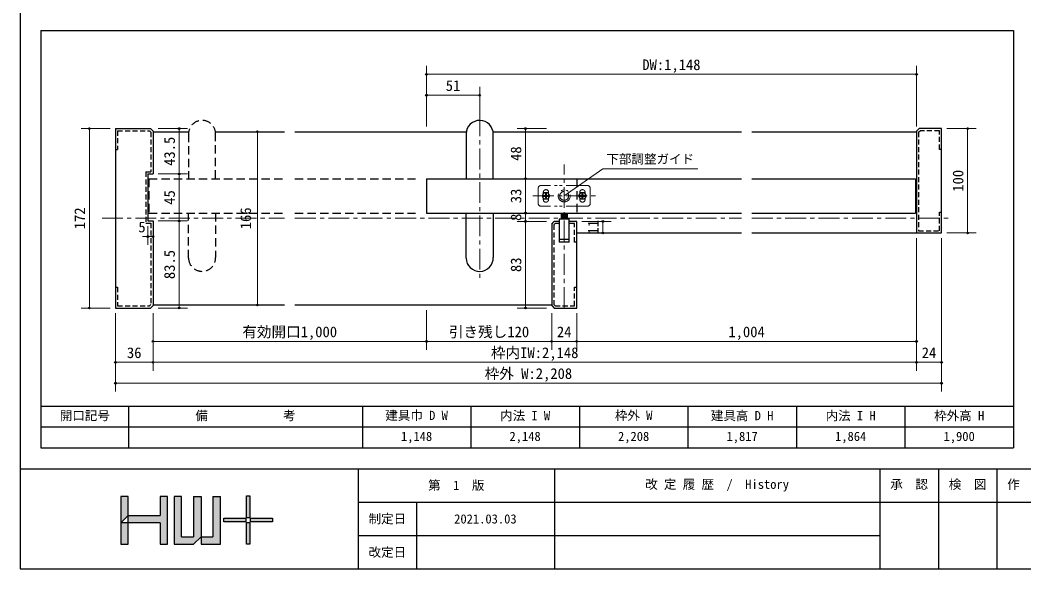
# Model space of a CAD drawing. Units: millimetres at full size; details may follow other scales. Extents: x -800 to 800, y -560 to 560.
# Drawn here: x -800 to 162, y -560 to -34 of the extents above; entities that cross this region are included whole.
import ezdxf
from ezdxf.enums import TextEntityAlignment as Align

# ---------------------------------------------------------------- set-up
doc = ezdxf.new("R2010")
doc.units = ezdxf.units.MM
doc.header["$LTSCALE"] = 4
doc.header["$PDMODE"] = 32
doc.header["$PDSIZE"] = 1.6
for name, pattern in [('CHAIN1', [8, 5, -1, 1, -1]), ('DASHED1', [1.8, 1.2, -0.6]), ('DOUBLE_CHAIN1', [8.8, 5, -1, 0.6, -0.6, 0.6, -1]), ('USER9', [3, 2, -1])]:
    doc.linetypes.add(name, pattern=pattern)
doc.layers.add('0-0', color=7, linetype='Continuous', lineweight=25)
doc.layers.add('2-0', color=7, linetype='Continuous', lineweight=25)
doc.styles.add('ＭＳ ゴシック', font='')
doc.styles.get('ＭＳ ゴシック').set_extended_font_data('MS Gothic')

msp = doc.modelspace()

# ---------------------------------------------------------------- linework, layer by layer
at = {"layer": '0-0'}
for p, q in [((-800, 560), (-800, -560)), ((-780, -44), (152, -44)), ((152, -44), (152, -444)), ((-780, -404), (152, -404)), ((-696, -404), (-696, -444)), ((-472, -404), (-472, -444)), ((-368, -404), (-368, -444)), ((-264, -404), (-264, -444)), ((-160, -404), (-160, -444)), ((-56, -404), (-56, -444)), ((48, -404), (48, -444)), ((152, -424), (-780, -424)), ((-800, -464), (800, -464)), ((-476, -464), (-476, -560)), ((-288, -464), (-288, -560)), ((24, -464), (24, -560)), ((80, -464), (80, -560)), ((136, -464), (136, -560)), ((-703.403, -490.7), (-703.403, -536.41)), ((-696.28, -490.7), (-703.403, -490.7)), ((-658.657, -490.7), (-665.78, -490.7)), ((-665.78, -490.7), (-665.78, -508.805)), ((-645.205, -490.7), (-652.328, -490.7)), ((-652.328, -490.7), (-652.328, -536.41)), ((-645.192, -529.158), (-645.192, -490.7)), ((-633.658, -490.708), (-626.549, -490.708)), ((-633.647, -490.7), (-633.647, -529.345)), ((-626.549, -490.709), (-626.549, -536.41)), ((-615.208, -490.709), (-608.02, -490.709)), ((-615.184, -490.709), (-615.184, -529.313)), ((-608.02, -536.41), (-608.02, -490.709)), ((-476, -496), (800, -496)), ((-420, -496), (-420, -560)), ((-703.403, -515.941), (-696.267, -508.805)), ((-696.267, -508.805), (-665.78, -508.805)), ((-665.78, -515.941), (-703.403, -515.941)), ((-652.328, -515.958), (-652.328, -516.358)), ((-645.192, -529.345), (-645.192, -515.731)), ((-476, -528), (24, -528)), ((-652.328, -536.41), (-633.647, -536.41)), ((-645.192, -529.345), (-633.647, -529.345)), ((-633.647, -536.41), (-626.551, -529.313)), ((-626.549, -529.313), (-615.184, -529.313)), ((-626.549, -536.41), (-608.02, -536.41)), ((-800, -560), (800, -560))]:
    msp.add_line(p, q, dxfattribs=at)
for points in [[(-780, -44), (-780, -444), (152, -444)], [(-703.403, -536.41), (-696.267, -536.41), (-696.267, -515.731), (-696.267, -490.7)], [(-665.78, -536.41), (-658.643, -536.41), (-658.643, -515.731), (-658.643, -490.7)], [(-665.78, -515.958), (-665.78, -516.358), (-665.78, -536.41)]]:
    msp.add_lwpolyline(points, dxfattribs=at)
for points in [[(-582.986, -490.01), (-579.826, -490.01), (-579.826, -510.954), (-582.986, -510.954)], [(-604.674, -511.508), (-583.514, -511.508), (-583.514, -514.74), (-604.674, -514.74)], [(-582.986, -515.383), (-579.826, -515.383), (-579.826, -536.328), (-582.986, -536.328)], [(-579.298, -511.508), (-558.138, -511.508), (-558.138, -514.74), (-579.298, -514.74)]]:
    msp.add_lwpolyline(points, close=True, dxfattribs=at)
at = {"layer": '0-0', "color": 134}
for points in [[(-582.986, -490.01), (-579.826, -490.01), (-582.986, -510.954), (-579.826, -510.954)], [(-703.403, -490.7), (-696.267, -490.7), (-703.403, -515.941), (-696.267, -508.805)], [(-665.78, -536.41), (-658.643, -536.41), (-658.657, -490.7)], [(-665.78, -536.41), (-658.657, -490.7), (-665.78, -490.7)], [(-645.205, -490.7), (-652.328, -490.7), (-652.328, -536.41)], [(-652.328, -536.41), (-645.192, -529.158), (-645.205, -490.7)], [(-626.551, -529.313), (-626.549, -490.709), (-633.647, -490.708)], [(-626.551, -529.313), (-633.647, -490.708), (-633.647, -529.345)], [(-608.02, -536.41), (-608.02, -490.709), (-615.184, -490.709)], [(-608.02, -536.41), (-615.184, -490.709), (-615.184, -529.313)], [(-696.267, -508.805), (-665.78, -515.958), (-696.267, -515.941)], [(-665.78, -508.805), (-696.267, -508.805), (-665.85, -515.941)], [(-665.78, -508.805), (-665.85, -515.941), (-665.78, -536.41)], [(-703.403, -515.941), (-703.403, -536.41), (-696.267, -515.941), (-696.267, -536.41)], [(-583.514, -511.508), (-604.674, -511.508), (-583.514, -514.74), (-604.674, -514.74)], [(-582.986, -515.383), (-579.826, -515.383), (-582.986, -536.328), (-579.826, -536.328)], [(-579.298, -511.508), (-558.138, -511.508), (-579.298, -514.74), (-558.138, -514.74)], [(-652.328, -536.41), (-633.647, -529.345), (-645.192, -529.158)], [(-652.328, -536.41), (-633.647, -536.41), (-626.551, -529.313)], [(-652.328, -536.41), (-626.551, -529.313), (-633.647, -529.345)], [(-626.549, -529.313), (-626.549, -536.41), (-608.02, -536.41)], [(-608.02, -536.41), (-615.184, -529.313), (-626.549, -529.313)]]:
    msp.add_solid(points, dxfattribs=at)
at = {"layer": '0-0'}
for points in [[(-582.986, -510.954), (-579.826, -510.954), (-582.986, -490.01), (-579.826, -490.01)], [(-703.403, -490.7), (-696.28, -490.7), (-703.403, -515.941), (-696.267, -508.805)], [(-665.78, -536.41), (-658.643, -536.41), (-658.643, -490.7)], [(-665.78, -536.41), (-658.643, -490.7), (-665.78, -508.805)], [(-665.78, -490.7), (-665.78, -508.805), (-658.657, -490.7)], [(-645.205, -490.7), (-652.328, -490.7), (-652.328, -536.41)], [(-652.328, -536.41), (-645.192, -529.158), (-645.205, -490.7)], [(-626.551, -529.313), (-626.549, -490.708), (-633.647, -490.708)], [(-626.551, -529.313), (-633.647, -490.708), (-633.647, -529.345)], [(-608.02, -536.41), (-608.02, -490.709), (-615.208, -490.709)], [(-608.02, -536.41), (-615.208, -490.709), (-615.184, -529.313)], [(-696.267, -508.805), (-696.267, -515.731), (-665.85, -515.941)], [(-665.78, -508.805), (-696.267, -508.805), (-665.85, -515.941)], [(-665.78, -508.805), (-665.85, -515.941), (-665.78, -536.41)], [(-703.403, -536.41), (-703.403, -515.941), (-696.267, -536.41), (-696.267, -515.731)], [(-604.674, -511.508), (-604.674, -514.74), (-583.514, -511.508), (-583.514, -514.74)], [(-582.986, -515.383), (-582.986, -536.328), (-579.826, -515.383), (-579.826, -536.328)], [(-579.298, -511.508), (-579.298, -514.74), (-558.138, -511.508), (-558.138, -514.74)], [(-652.328, -536.41), (-633.647, -529.345), (-645.192, -529.158)], [(-652.328, -536.41), (-633.647, -536.41), (-626.551, -529.313)], [(-652.328, -536.41), (-626.551, -529.313), (-633.647, -529.345)], [(-626.551, -529.313), (-626.549, -536.41), (-608.02, -536.41)], [(-608.02, -536.41), (-615.184, -529.313), (-626.551, -529.313)]]:
    msp.add_solid(points, dxfattribs=at)
at = {"layer": '2-0', "color": 4, "lineweight": 9}
for p, q in [((-410.561, -77.997), (-410.561, -135.997)), ((-410.561, -85.997), (59.081, -85.997)), ((59.081, -77.997), (59.081, -135.997)), ((-410.561, -97.997), (-410.561, -135.997)), ((-359.561, -97.997), (-359.561, -125.186)), ((-410.561, -105.997), (-359.561, -105.997)), ((-741.581, -137.997), (-713.581, -137.997)), ((-733.581, -309.997), (-733.581, -137.997)), ((-639.581, -137.997), (-667.581, -137.997)), ((-647.581, -181.497), (-647.581, -137.997)), ((-572.581, -306.997), (-572.581, -140.997)), ((-323.561, -137.997), (-295.561, -137.997)), ((-315.561, -185.997), (-315.561, -137.997)), ((116.081, -137.997), (88.081, -137.997)), ((108.081, -237.997), (108.081, -137.997)), ((-639.581, -181.497), (-667.581, -181.497)), ((-647.581, -226.497), (-647.581, -181.497)), ((-278.561, -202.497), (-241.478, -176.517)), ((-150.63, -176.517), (-241.478, -176.517)), ((-323.561, -185.997), (-295.561, -185.997)), ((-315.561, -218.997), (-315.561, -185.997)), ((-323.561, -218.997), (-295.561, -218.997)), ((-315.561, -226.997), (-315.561, -218.997)), ((-639.581, -226.497), (-667.581, -226.497)), ((-647.581, -309.997), (-647.581, -226.497)), ((-323.561, -226.997), (-295.561, -226.997)), ((-315.561, -309.997), (-315.561, -226.997)), ((-233.561, -226.997), (-261.561, -226.997)), ((-241.561, -237.997), (-241.561, -226.997)), ((-677.581, -249.497), (-677.581, -231.497)), ((-672.581, -249.497), (-672.581, -231.497)), ((-233.561, -237.997), (-261.561, -237.997)), ((116.081, -237.997), (88.081, -237.997)), ((-682.581, -241.497), (-672.581, -241.497)), ((59.081, -349.997), (59.081, -242.997)), ((83.081, -369.997), (83.081, -242.997)), ((-741.581, -309.997), (-713.581, -309.997)), ((-708.581, -369.997), (-708.581, -314.997)), ((-672.581, -349.997), (-672.581, -314.997)), ((-672.581, -369.997), (-672.581, -314.997)), ((-639.581, -309.997), (-667.581, -309.997)), ((-410.561, -349.997), (-410.561, -311.997)), ((-323.561, -309.997), (-295.561, -309.997)), ((-290.561, -349.997), (-290.561, -314.997)), ((-266.561, -349.997), (-266.561, -314.997)), ((59.081, -369.997), (59.081, -311.997)), ((-672.581, -341.997), (-410.561, -341.997)), ((-410.561, -341.997), (-290.561, -341.997)), ((-290.561, -341.997), (-266.561, -341.997)), ((-266.561, -341.997), (59.081, -341.997)), ((-708.581, -361.997), (-672.581, -361.997)), ((-708.581, -389.997), (-708.581, -361.997)), ((-672.581, -361.997), (59.081, -361.997)), ((59.081, -361.997), (83.081, -361.997)), ((83.081, -389.997), (83.081, -361.997)), ((-708.581, -381.997), (83.081, -381.997))]:
    msp.add_line(p, q, dxfattribs=at)
at = {"layer": '2-0', "color": 4, "linetype": 'CHAIN1', "lineweight": 9}
for p, q in [((-359.561, -125.186), (-359.561, -284.939)), ((-278.561, -309.997), (-278.561, -172.497)), ((-308.561, -202.497), (-248.561, -202.497)), ((-721.462, -224), (-546.571, -224)), ((-536.571, -224), (-108.74, -224)), ((-98.74, -224), (90.257, -224))]:
    msp.add_line(p, q, dxfattribs=at)
at = {"layer": '2-0'}
for p, q in [((-708.581, -137.997), (-675.081, -137.997)), ((-708.581, -137.997), (-708.581, -309.997)), ((-672.581, -140.497), (-675.081, -137.997)), ((-672.581, -140.497), (-672.581, -181.497)), ((-672.581, -140.997), (-638.581, -140.997)), ((-612.581, -140.997), (-546.571, -140.997)), ((-536.571, -140.997), (-372.379, -140.997)), ((-372.561, -142.882), (-372.561, -185.997)), ((-346.743, -140.997), (-108.74, -140.997)), ((-346.561, -185.997), (-346.561, -143.497)), ((-98.74, -140.997), (59.081, -140.997)), ((59.081, -140.497), (61.581, -137.997)), ((-677.581, -181.497), (-677.581, -226.497)), ((-677.581, -181.497), (-672.581, -181.497)), ((-410.561, -185.997), (-279.045, -185.997)), ((-279.045, -185.997), (-108.74, -185.997)), ((-98.74, -185.997), (58.081, -185.997)), ((58.081, -185.997), (58.081, -218.997)), ((-372.561, -262.113), (-372.561, -218.997)), ((-346.561, -218.997), (-346.561, -261.498)), ((-281.108, -224), (-281.108, -219.326)), ((-280.108, -224), (-280.108, -219.326)), ((-279.108, -224), (-279.108, -219.326)), ((-279.045, -218.997), (-108.74, -218.997)), ((-278.108, -224), (-278.108, -219.326)), ((-277.108, -224), (-277.108, -219.326)), ((-276.108, -224), (-276.108, -219.326)), ((-98.74, -218.997), (58.081, -218.997)), ((-677.581, -226.497), (-672.581, -226.497)), ((-672.581, -226.497), (-672.581, -307.497)), ((-290.561, -229.497), (-288.061, -226.997)), ((-290.561, -229.497), (-290.561, -307.497)), ((-283.311, -226.997), (-288.061, -226.997)), ((-283.311, -226.997), (-288.061, -226.997)), ((-283.311, -226.997), (-288.061, -226.997)), ((-283.311, -224.367), (-283.311, -244.367)), ((-283.311, -224.367), (-273.811, -224.367)), ((-283.311, -226.997), (-283.311, -246.997)), ((-273.811, -244.367), (-273.811, -224.367)), ((-266.561, -226.997), (-273.811, -226.997)), ((-266.561, -226.997), (-273.811, -226.997)), ((-273.811, -246.997), (-273.811, -226.997)), ((-266.561, -309.997), (-266.561, -226.997)), ((-266.561, -237.997), (-108.74, -237.997)), ((-98.74, -237.997), (59.081, -237.997)), ((-273.811, -244.367), (-283.311, -244.367)), ((-273.811, -246.997), (-283.311, -246.997)), ((-672.581, -307.497), (-675.081, -309.997)), ((-672.581, -306.997), (-546.571, -306.997)), ((-536.571, -306.997), (-290.561, -306.997)), ((-290.561, -307.497), (-288.061, -309.997)), ((-708.581, -309.997), (-675.081, -309.997)), ((-288.061, -309.997), (-266.561, -309.997))]:
    msp.add_line(p, q, dxfattribs=at)
at = {"layer": '2-0', "linetype": 'DASHED1'}
for p, q in [((-706.581, -139.997), (-675.91, -139.997)), ((-706.581, -139.997), (-706.581, -157.997)), ((-674.581, -141.326), (-675.91, -139.997)), ((-674.581, -141.326), (-674.581, -179.497)), ((61.081, -141.326), (62.41, -139.997)), ((81.081, -139.997), (62.41, -139.997)), ((81.081, -157.997), (81.081, -139.997)), ((-708.581, -157.997), (-706.581, -157.997)), ((83.081, -157.997), (81.081, -157.997)), ((-679.581, -179.497), (-679.581, -228.497)), ((-679.581, -179.497), (-674.581, -179.497)), ((-288.561, -230.326), (-287.233, -228.997)), ((-283.311, -228.997), (-287.233, -228.997)), ((-268.561, -228.997), (-273.811, -228.997)), ((-268.561, -246.997), (-268.561, -228.997)), ((-266.561, -246.997), (-268.561, -246.997)), ((-706.581, -307.997), (-675.91, -307.997))]:
    msp.add_line(p, q, dxfattribs=at)
at = {"layer": '2-0', "linetype": 'USER9'}
for p, q in [((-638.581, -142.882), (-638.581, -185.997)), ((-612.581, -185.997), (-612.581, -143.497)), ((-676.581, -185.997), (-676.581, -218.997)), ((-676.581, -185.997), (-546.571, -185.997)), ((-536.571, -185.997), (-420.944, -185.997)), ((-266.561, -185.997), (-266.561, -218.997)), ((-676.581, -218.997), (-546.571, -218.997)), ((-638.581, -262.113), (-638.581, -218.997)), ((-612.581, -218.997), (-612.581, -261.498)), ((-536.571, -218.997), (-420.944, -218.997))]:
    msp.add_line(p, q, dxfattribs=at)
at = {"layer": '2-0', "color": 4, "linetype": 'DOUBLE_CHAIN1', "lineweight": 9}
for p, q in [((-303.561, -195.497), (-303.561, -209.498)), ((-256.561, -192.497), (-300.561, -192.497)), ((-298.561, -198.997), (-298.561, -205.998)), ((-296.964, -202.174), (-297.166, -201.973)), ((-296.586, -201.393), (-296.384, -201.595)), ((-295.738, -201.595), (-295.554, -201.99)), ((-295.158, -202.174), (-294.957, -201.973)), ((-293.561, -205.998), (-293.561, -198.997)), ((-263.561, -198.997), (-263.561, -205.998)), ((-261.964, -202.174), (-261.568, -201.99)), ((-261.384, -201.595), (-261.586, -201.393)), ((-260.536, -201.393), (-260.738, -201.595)), ((-259.956, -201.973), (-260.158, -202.174)), ((-258.561, -205.998), (-258.561, -198.997)), ((-253.561, -209.498), (-253.561, -195.497)), ((-296.384, -203.4), (-296.586, -203.602)), ((-295.537, -203.602), (-295.738, -203.4)), ((-295.158, -202.821), (-294.957, -203.022)), ((-261.964, -202.821), (-262.165, -203.022)), ((-261.586, -203.602), (-261.384, -203.4)), ((-260.158, -202.821), (-259.956, -203.022)), ((-256.561, -212.498), (-300.561, -212.498))]:
    msp.add_line(p, q, dxfattribs=at)
at = {"layer": '2-0'}
for points in [[(59.081, -140.497), (59.081, -237.997), (83.081, -237.997)], [(83.081, -237.997), (83.081, -137.997), (61.581, -137.997)], [(-410.561, -185.997), (-410.561, -218.997), (-278.108, -218.997)], [(-281.278, -224.367), (-281.278, -219.326), (-275.845, -219.326), (-275.845, -224.367)]]:
    msp.add_lwpolyline(points, dxfattribs=at)
at = {"layer": '2-0', "linetype": 'DASHED1'}
for points in [[(61.081, -141.326), (61.081, -235.997), (81.081, -235.997)], [(81.081, -235.997), (81.081, -217.997), (83.081, -217.997)], [(-679.581, -228.497), (-674.581, -228.497), (-674.581, -306.669), (-675.91, -307.997)], [(-288.561, -230.326), (-288.561, -306.669), (-287.233, -307.997), (-268.561, -307.997)], [(-708.581, -289.997), (-706.581, -289.997), (-706.581, -307.997)], [(-268.561, -307.997), (-268.561, -289.997), (-266.561, -289.997)]]:
    msp.add_lwpolyline(points, dxfattribs=at)
at = {"layer": '2-0', "color": 4, "linetype": 'DOUBLE_CHAIN1', "lineweight": 9}
for points in [[(-297.931, -205.736), (-294.191, -205.736), (-292.321, -202.497), (-294.191, -199.259), (-297.931, -199.259), (-299.801, -202.497)], [(-296.569, -201.99), (-296.384, -201.595), (-296.388, -201.428), (-296.526, -200.333), (-296.586, -201.393), (-296.77, -201.788)], [(-294.992, -202.17), (-293.895, -202.033), (-294.957, -201.973), (-295.352, -201.788), (-295.554, -201.99), (-295.158, -202.174)], [(-257.321, -202.497), (-259.191, -199.259), (-262.931, -199.259), (-264.801, -202.497), (-262.931, -205.736), (-259.191, -205.736)], [(-261.384, -201.595), (-261.388, -201.428), (-261.525, -200.333), (-261.586, -201.393), (-261.77, -201.788), (-261.568, -201.99)], [(-258.894, -202.033), (-259.956, -201.973), (-260.352, -201.788), (-260.553, -201.99), (-260.158, -202.174), (-259.992, -202.17)], [(-295.597, -204.662), (-295.537, -203.602), (-295.352, -203.207), (-295.554, -203.005), (-295.738, -203.4), (-295.734, -203.567)], [(-261.568, -203.005), (-261.964, -202.821), (-262.13, -202.825), (-263.227, -202.962), (-262.165, -203.022), (-261.77, -203.207)]]:
    msp.add_lwpolyline(points, close=True, dxfattribs=at)
for points in [[(-296.569, -201.99), (-296.964, -202.174), (-297.13, -202.17), (-298.228, -202.033), (-297.166, -201.973), (-296.77, -201.788)], [(-295.352, -201.788), (-295.537, -201.393), (-295.597, -200.333), (-295.734, -201.428), (-295.738, -201.595), (-295.537, -201.393)], [(-261.77, -201.788), (-262.165, -201.973), (-263.227, -202.033), (-262.13, -202.17), (-261.964, -202.174), (-262.165, -201.973)], [(-260.553, -201.99), (-260.738, -201.595), (-260.734, -201.428), (-260.596, -200.333), (-260.536, -201.393), (-260.352, -201.788)], [(-296.526, -204.662), (-296.586, -203.602), (-296.77, -203.207), (-297.166, -203.022), (-298.228, -202.962), (-297.13, -202.825), (-296.964, -202.821), (-297.166, -203.022)], [(-296.964, -202.821), (-296.569, -203.005), (-296.77, -203.207)], [(-296.569, -203.005), (-296.384, -203.4), (-296.388, -203.567), (-296.526, -204.662)], [(-295.554, -203.005), (-295.158, -202.821), (-294.992, -202.825), (-293.895, -202.962), (-294.957, -203.022), (-295.352, -203.207)], [(-261.568, -203.005), (-261.384, -203.4), (-261.388, -203.567), (-261.525, -204.662), (-261.586, -203.602), (-261.77, -203.207)], [(-258.894, -202.962), (-259.956, -203.022), (-260.352, -203.207), (-260.536, -203.602), (-260.596, -204.662), (-260.734, -203.567), (-260.738, -203.4), (-260.536, -203.602)], [(-260.738, -203.4), (-260.553, -203.005), (-260.352, -203.207)], [(-260.553, -203.005), (-260.158, -202.821), (-259.992, -202.825), (-258.894, -202.962)]]:
    msp.add_lwpolyline(points, dxfattribs=at)
for radius in [5.75, 4.25]:
    msp.add_circle((-278.561, -202.497), radius, dxfattribs=at)
at = {"layer": '2-0', "linetype": 'USER9'}
for centre, start, end in [((-625.581, -143.19), 358.64478, 178.64478), ((-625.581, -261.805), 181.35522, 1.35522)]:
    msp.add_arc(centre, 13.004, start, end, dxfattribs=at)
at = {"layer": '2-0'}
for centre, start, end in [((-359.561, -143.19), 358.64478, 178.64478), ((-359.561, -261.805), 181.35522, 1.35522)]:
    msp.add_arc(centre, 13.004, start, end, dxfattribs=at)
at = {"layer": '2-0', "color": 4, "linetype": 'DOUBLE_CHAIN1', "lineweight": 9}
for centre, radius, start, end in [((-300.561, -195.497), 3, 90, 180), ((-296.061, -202.497), 3.25, 37.66427, 37.44941), ((-296.061, -198.997), 2.5, 90, 180), ((-296.061, -202.767), 2.478, 90, 100.80514), ((-296.061, -202.497), 1.118, 72.98773, 107.01227), ((-296.061, -198.997), 2.5, 0, 90), ((-296.061, -202.767), 2.478, 79.19486, 90), ((-261.061, -202.497), 3.25, 37.66427, 37.44941), ((-261.061, -198.997), 2.5, 90, 180), ((-261.061, -202.767), 2.478, 90, 100.80514), ((-261.061, -202.497), 1.118, 72.98773, 107.01227), ((-261.061, -198.997), 2.5, 0, 90), ((-261.061, -202.767), 2.478, 79.19486, 90), ((-256.561, -195.497), 3, 0, 90), ((-300.561, -209.498), 3, 180, 270), ((-296.061, -205.998), 2.5, 180, 270), ((-295.794, -202.497), 2.478, 169.19486, 190.80514), ((-296.061, -202.497), 1.118, 162.98773, 197.01227), ((-296.061, -202.228), 2.478, 259.19486, 270), ((-296.061, -202.497), 1.118, 252.98773, 287.01227), ((-296.061, -202.228), 2.478, 270, 280.80514), ((-296.061, -205.998), 2.5, 270, 0), ((-296.061, -202.497), 1.118, 342.98773, 17.01227), ((-296.329, -202.497), 2.478, 349.19486, 10.80514), ((-261.061, -205.998), 2.5, 180, 270), ((-260.793, -202.497), 2.478, 169.19486, 190.80514), ((-261.061, -202.497), 1.118, 162.98773, 197.01227), ((-261.061, -202.228), 2.478, 259.19486, 270), ((-261.061, -202.497), 1.118, 252.98773, 287.01227), ((-261.061, -202.228), 2.478, 270, 280.80514), ((-261.061, -205.998), 2.5, 270, 0), ((-261.061, -202.497), 1.118, 342.98773, 17.01227), ((-261.328, -202.497), 2.478, 349.19486, 10.80514), ((-256.561, -209.498), 3, 270, 0)]:
    msp.add_arc(centre, radius, start, end, dxfattribs=at)
at = {"layer": '2-0', "color": 4}
for p in [(-410.561, -85.997), (59.081, -85.997), (-410.561, -105.997), (-359.561, -105.997), (-733.581, -137.997), (-647.581, -137.997), (-572.581, -140.997), (-315.561, -137.997), (108.081, -137.997), (-647.581, -181.497), (-315.561, -185.997), (-315.561, -218.997), (-647.581, -226.497), (-315.561, -226.997), (-241.561, -226.997), (-241.561, -237.997), (108.081, -237.997), (-677.581, -241.497), (-672.581, -241.497), (-572.581, -306.997), (-733.581, -309.997), (-647.581, -309.997), (-315.561, -309.997), (-672.581, -341.997), (-410.561, -341.997), (-290.561, -341.997), (-266.561, -341.997), (59.081, -341.997), (-708.581, -361.997), (-672.581, -361.997), (59.081, -361.997), (83.081, -361.997), (-708.581, -381.997), (83.081, -381.997)]:
    msp.add_point(p, dxfattribs=at)

# ---------------------------------------------------------------- texts
at = {"layer": '0-0', "style": 'ＭＳ ゴシック'}
for s, p in [('開口記号', (-762, -420.08)), ('備\u3000\u3000\u3000\u3000\u3000\u3000考', (-632, -420.08)), ('建具巾 D W', (-450, -419.918)), ('内法 I W', (-340, -420.108)), ('枠外 W', (-230, -419.92)), ('建具高 D H', (-138, -420.131)), ('内法 I H', (-28, -420.131)), ('枠外高 H', (76, -420.131)), ('1,148', (-435, -440)), ('2,148', (-331, -440)), ('2,208', (-227, -440)), ('1,817', (-123, -440)), ('1,864', (-19, -440)), ('1,900', (85, -440)), ('第\u30001\u3000版', (-409, -486.85)), ('改 定 履 歴\u3000/\u3000History', (-201, -485.894)), ('承\u3000認', (34, -485.92)), ('検\u3000図', (90, -485.92)), ('作\u3000成', (146, -485.92)), ('制定日', (-466, -518.955)), ('2021.03.03', (-384, -519.107)), ('改定日', (-466, -550.955))]:
    msp.add_text(s, height=8.798, dxfattribs=at).set_placement(p, align=Align.BOTTOM_LEFT)
at = {"layer": '2-0', "style": 'ＭＳ ゴシック'}
for s, height, p in [('DW:1,148', 10.26, (-203.74, -84.997)), ('51', 10.26, (-392.061, -104.997)), ('下部調整ガイド', 8.798, (-238.089, -174.148)), ('5', 10.26, (-686.663, -240.497)), ('有効開口1,000', 10.26, (-587.071, -340.997)), ('引き残し120', 10.26, (-389.061, -340.997)), ('24', 10.26, (-285.561, -340.997)), ('1,004', 10.26, (-121.24, -340.997)), ('枠内IW:2,148', 10.26, (-348.75, -360.997)), ('36', 10.26, (-697.581, -360.997)), ('24', 10.26, (64.081, -360.997)), ('枠外 W:2,208', 10.26, (-354.75, -380.997))]:
    msp.add_text(s, height=height, dxfattribs=at).set_placement(p, align=Align.BOTTOM_LEFT)
for s, p in [('43.5', (-648.581, -173.747)), ('48', (-316.561, -168.997)), ('100', (107.081, -198.497)), ('45', (-648.581, -210.997)), ('33', (-316.561, -209.497)), ('172', (-734.581, -234.497)), ('166', (-575.581, -234.497)), ('8', (-316.561, -226.497)), ('11', (-242.561, -239.497)), ('83.5', (-648.581, -282.247)), ('83', (-316.561, -275.497))]:
    msp.add_text(s, height=10.26, rotation=90, dxfattribs=at).set_placement(p, align=Align.BOTTOM_LEFT)

doc.saveas('drawing.dxf')
